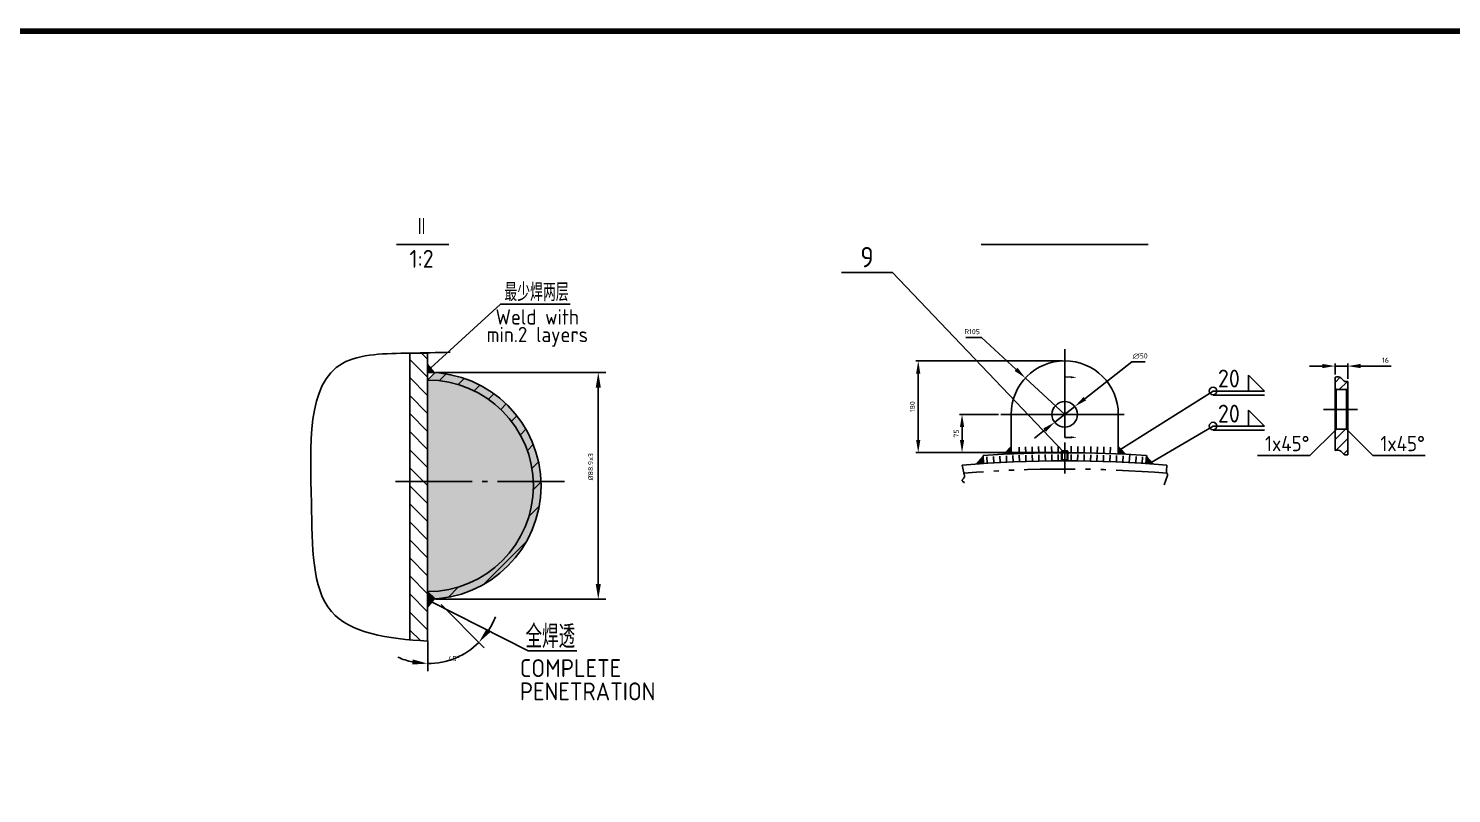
# Model space of a CAD drawing. Header units: millimetres. Extents: x 494 to 1457, y -714 to -33.
# Drawn here: x 943.2 to 1222.1, y -183.3 to -33.3 of the extents above; entities that cross this region are included whole.
import ezdxf
from ezdxf.enums import TextEntityAlignment as Align

# ---------------------------------------------------------------- set-up
doc = ezdxf.new("R2010")
doc.units = ezdxf.units.MM
for name, pattern in [('CENTER', [20, 15, -2, 1, -2]), ('DIVIDE', [18, 10, -2, 1, -2, 1, -2]), ('HIDDEN', [0.375, 0.25, -0.125])]:
    doc.linetypes.add(name, pattern=pattern)
doc.layers.get('0').update_dxf_attribs({"color": 4, "linetype": 'CONTINUOUS'})
doc.layers.get('Defpoints').update_dxf_attribs({"linetype": 'CONTINUOUS'})
for name, color, linetype in [('1', 7, 'CONTINUOUS'), ('2', 5, 'CONTINUOUS'), ('3', 1, 'CENTER'), ('4', 6, 'DIVIDE'), ('5', 3, 'HIDDEN'), ('pbz', 7, 'CONTINUOUS'), ('pm_bz', 7, 'CONTINUOUS'), ('实线', 1, 'CONTINUOUS')]:
    doc.layers.add(name, color=color, linetype=linetype)
doc.layers.add('标注', color=7, linetype='CONTINUOUS', lineweight=18)
doc.styles.add('ACISOTS', font='isocp.shx', dxfattribs={"height": 1, "bigfont": 'gbcbig.shx'})
doc.styles.add('HZ5', font='txt.shx', dxfattribs={"width": 0.75})
doc.dimstyles.new('5', dxfattribs={"dimtxt": 3.5, "dimasz": 2.5, "dimexe": 0.5, "dimexo": 0.5, "dimtad": 1, "dimdec": 0, "dimlfac": 5, "dimzin": 0, "dimdsep": 46, "dimtxsty": 'HZ5', "dimcen": 0, "dimadec": 0, "dimazin": 0, "dimtfac": 0.857143, "dimtdec": 0, "dimtmove": 0, "dimatfit": 0, "dimfxl": 0, "dimtvp": 1.5, "dimtolj": 1, "dimtzin": 0, "dimarcsym": 0})
doc.dimstyles.get("Standard").update_dxf_attribs({"dimtxt": 3.5, "dimasz": 0.18, "dimexe": 0.18, "dimexo": 0.0625, "dimgap": 0.1, "dimtad": 0, "dimtih": 1, "dimtoh": 1, "dimdec": 0, "dimzin": 0, "dimdsep": 46, "dimtxsty": 'HZ5', "dimcen": 0.09, "dimadec": 0, "dimazin": 0, "dimtfac": 1, "dimtdec": 0, "dimtofl": 0, "dimtmove": 2, "dimatfit": 3, "dimfxl": 0, "dimtolj": 1, "dimtzin": 0, "dimarcsym": 0})
doc.dimstyles.new('副本1', dxfattribs={"dimtxt": 3.5, "dimasz": 2.5, "dimexe": 0.5, "dimexo": 0.5, "dimtad": 1, "dimtih": 1, "dimtoh": 1, "dimdec": 0, "dimzin": 0, "dimdsep": 46, "dimtxsty": 'HZ5', "dimcen": 0, "dimadec": 0, "dimazin": 0, "dimtfac": 0.857143, "dimtdec": 0, "dimtmove": 0, "dimatfit": 0, "dimfxl": 0, "dimtvp": 1.5, "dimtolj": 1, "dimtzin": 0, "dimarcsym": 0})
doc.dimstyles.new('副本10', dxfattribs={"dimtxt": 3.5, "dimasz": 2.5, "dimexe": 0.5, "dimexo": 0.5, "dimtad": 1, "dimtih": 1, "dimtoh": 1, "dimdec": 0, "dimlfac": 10, "dimzin": 0, "dimdsep": 46, "dimtxsty": 'HZ5', "dimcen": 0, "dimadec": 0, "dimazin": 0, "dimtfac": 0.857143, "dimtdec": 0, "dimtmove": 0, "dimatfit": 0, "dimfxl": 0, "dimtvp": 1.5, "dimtolj": 1, "dimtzin": 0, "dimarcsym": 0})
doc.dimstyles.new('副本5', dxfattribs={"dimtxt": 3.5, "dimasz": 2.5, "dimexe": 0.5, "dimexo": 0.5, "dimtad": 1, "dimtih": 1, "dimtoh": 1, "dimdec": 0, "dimlfac": 5, "dimzin": 0, "dimdsep": 46, "dimtxsty": 'HZ5', "dimcen": 0, "dimadec": 0, "dimazin": 0, "dimtfac": 0.857143, "dimtdec": 0, "dimtmove": 0, "dimatfit": 0, "dimfxl": 0, "dimtvp": 1.5, "dimtolj": 1, "dimtzin": 0, "dimarcsym": 0})

# ---------------------------------------------------------------- blocks, each defined once
blk = doc.blocks.new('*D218')
at = {"layer": '1', "color": 0, "lineweight": -2, "transparency": 16777216}
for p, q in [((1145.81, -98.48), (1117.1, -98.48)), ((1117.6, -100.98), (1117.6, -113.98)), ((1145.81, -116.48), (1117.1, -116.48))]:
    blk.add_line(p, q, dxfattribs=at)
at = {"layer": '1', "color": 0, "transparency": 16777216}
for points in [[(1117.18, -100.98), (1118.01, -100.98), (1117.6, -98.48)], [(1117.18, -113.98), (1118.01, -113.98), (1117.6, -116.48)]]:
    blk.add_solid(points, dxfattribs=at)
at = {"layer": 'Defpoints', "color": 0, "transparency": 16777216}
for p in [(1146.31, -98.48), (1117.6, -116.48), (1146.31, -116.48)]:
    blk.add_point(p, dxfattribs=at)
at = {"layer": '1', "color": 0, "transparency": 16777216, "insert": (1116.47, -107.48), "char_height": 1, "attachment_point": 5, "rotation": 90, "style": 'ACISOTS'}
blk.add_mtext('\\A1;180', dxfattribs=at)
blk = doc.blocks.new('*D219')
at = {"layer": '1', "color": 0, "lineweight": -2, "transparency": 16777216}
for p, q in [((1133.31, -108.98), (1125.69, -108.98)), ((1126.19, -111.48), (1126.19, -113.98)), ((1145.81, -116.48), (1125.69, -116.48))]:
    blk.add_line(p, q, dxfattribs=at)
at = {"layer": '1', "color": 0, "transparency": 16777216}
for points in [[(1125.77, -111.48), (1126.6, -111.48), (1126.19, -108.98)], [(1125.77, -113.98), (1126.6, -113.98), (1126.19, -116.48)]]:
    blk.add_solid(points, dxfattribs=at)
at = {"layer": 'Defpoints', "color": 0, "transparency": 16777216}
for p in [(1133.81, -108.98), (1126.19, -116.48), (1146.31, -116.48)]:
    blk.add_point(p, dxfattribs=at)
at = {"layer": '1', "color": 0, "transparency": 16777216, "insert": (1125.06, -112.73), "char_height": 1, "attachment_point": 5, "rotation": 90, "style": 'ACISOTS'}
blk.add_mtext('\\A1;75', dxfattribs=at)
blk = doc.blocks.new('*D220')
at = {"layer": '1', "color": 0, "lineweight": -2, "transparency": 16777216}
for p, q in [((1130, -93.89), (1126.94, -93.89)), ((1136.77, -100.15), (1130, -93.89)), ((1146.31, -108.98), (1138.6, -101.85))]:
    blk.add_line(p, q, dxfattribs=at)
at = {"layer": '1', "color": 0, "transparency": 16777216}
blk.add_solid([(1137.05, -99.84), (1136.48, -100.46), (1138.6, -101.85)], dxfattribs=at)
at = {"layer": 'Defpoints', "color": 0, "transparency": 16777216}
for p in [(1138.6, -101.85), (1146.31, -108.98)]:
    blk.add_point(p, dxfattribs=at)
at = {"layer": '1', "color": 0, "transparency": 16777216, "insert": (1128.16, -92.76), "char_height": 1, "attachment_point": 5, "style": 'ACISOTS'}
blk.add_mtext('\\A1;R105', dxfattribs=at)
blk = doc.blocks.new('*D221')
at = {"layer": '1', "color": 0, "lineweight": -2, "transparency": 16777216}
for p, q in [((1150.24, -105.9), (1159.47, -98.67)), ((1159.47, -98.67), (1162.1, -98.67)), ((1144.34, -110.52), (1148.27, -107.44)), ((1142.37, -112.06), (1140.4, -113.61))]:
    blk.add_line(p, q, dxfattribs=at)
at = {"layer": '1', "color": 0, "transparency": 16777216}
for points in [[(1149.99, -105.57), (1150.5, -106.23), (1148.27, -107.44)], [(1142.11, -111.74), (1142.63, -112.39), (1144.34, -110.52)]]:
    blk.add_solid(points, dxfattribs=at)
at = {"layer": 'Defpoints', "color": 0, "transparency": 16777216}
for p in [(1148.27, -107.44), (1144.34, -110.52)]:
    blk.add_point(p, dxfattribs=at)
at = {"layer": '1', "color": 0, "transparency": 16777216, "insert": (1161.1, -97.55), "char_height": 1, "attachment_point": 5, "style": 'ACISOTS'}
blk.add_mtext('\\A1;∅50', dxfattribs=at)
blk = doc.blocks.new('*D222')
at = {"layer": 'Defpoints', "color": 0, "transparency": 16777216}
for p in [(1201.78, -99.51), (1199.28, -101.69), (1201.78, -102.52)]:
    blk.add_point(p, dxfattribs=at)
at = {"layer": 'pbz', "color": 0, "lineweight": -2, "transparency": 16777216}
for p, q in [((1196.78, -99.51), (1194.28, -99.51)), ((1199.28, -101.19), (1199.28, -99.01)), ((1199.28, -99.51), (1201.78, -99.51)), ((1201.78, -102.02), (1201.78, -99.01)), ((1204.28, -99.51), (1210.26, -99.51))]:
    blk.add_line(p, q, dxfattribs=at)
at = {"layer": 'pbz', "color": 0, "transparency": 16777216}
for points in [[(1196.78, -99.09), (1196.78, -99.92), (1199.28, -99.51)], [(1204.28, -99.09), (1204.28, -99.92), (1201.78, -99.51)]]:
    blk.add_solid(points, dxfattribs=at)
at = {"layer": 'pbz', "color": 0, "transparency": 16777216, "insert": (1209.16, -98.38), "char_height": 1, "attachment_point": 5, "style": 'ACISOTS'}
blk.add_mtext('\\A1;16', dxfattribs=at)
blk = doc.blocks.new('xhbzcir')
at = {"color": 0, "const_width": 0.5}
blk.add_lwpolyline([(-0.25, 0, 1), (0.25, 0, 1)], format="xyb", close=True, dxfattribs=at)
blk = doc.blocks.new('*D249')
at = {"color": 0, "lineweight": -2, "ltscale": 10, "transparency": 16777216}
for p, q in [((1022.97, -100.75), (1056.4, -100.75)), ((1054.9, -103.75), (1054.9, -142.2)), ((1022.97, -145.2), (1056.4, -145.2))]:
    blk.add_line(p, q, dxfattribs=at)
at = {"color": 0, "ltscale": 10, "transparency": 16777216}
for points in [[(1054.4, -103.75), (1055.4, -103.75), (1054.9, -100.75)], [(1054.4, -142.2), (1055.4, -142.2), (1054.9, -145.2)]]:
    blk.add_solid(points, dxfattribs=at)
at = {"layer": 'Defpoints', "color": 0, "ltscale": 10, "transparency": 16777216}
for p in [(1021.47, -100.75), (1021.47, -145.2), (1054.9, -145.2)]:
    blk.add_point(p, dxfattribs=at)
at = {"color": 0, "ltscale": 10, "transparency": 16777216, "insert": (1053.4, -119.22), "char_height": 1, "attachment_point": 5, "rotation": 90, "style": 'ACISOTS'}
blk.add_mtext('\\A1;%%c88.9x3', dxfattribs=at)
blk = doc.blocks.new('*D250')
at = {"color": 0, "lineweight": -2, "ltscale": 10, "transparency": 16777216}
for p, q in [((1024.08, -146.26), (1032.55, -154.73)), ((1021.47, -153.37), (1021.47, -159.32))]:
    blk.add_line(p, q, dxfattribs=at)
for start, end in [(327.1487, 339.2952), (270, 315.0022), (245.707, 257.8535)]:
    blk.add_arc((1021.47, -143.64), 14.18, start, end, dxfattribs=at)
at = {"color": 0, "ltscale": 10, "transparency": 16777216}
for points in [[(1033.76, -151.65), (1032.99, -151.02), (1031.49, -153.67)], [(1018.54, -157), (1018.43, -158), (1021.47, -157.82)]]:
    blk.add_solid(points, dxfattribs=at)
at = {"layer": 'Defpoints', "color": 0, "ltscale": 10, "transparency": 16777216}
for p in [(1021.47, -140.26), (1021.47, -143.64), (1023.02, -145.2), (1021.47, -151.87), (1028.55, -155.92)]:
    blk.add_point(p, dxfattribs=at)
at = {"color": 0, "ltscale": 10, "transparency": 16777216, "insert": (1026.64, -156.84), "char_height": 1, "attachment_point": 5, "style": 'ACISOTS'}
blk.add_mtext('\\A1;45°', dxfattribs=at)

msp = doc.modelspace()

# ---------------------------------------------------------------- hatches: boundary and pattern name
at = {"ltscale": 10}
h = msp.add_hatch(dxfattribs=at)
h.set_pattern_fill('ANSI31', color=256, scale=20, angle=90, style=0)
h.set_pattern_definition([(135, (-2361.0287, -1234.102), (-1.767767, -1.767767), [])])
h.paths.add_polyline_path([(1017.965, -122.16), (1021.465, -122.16), (1021.465, -96.973), (1017.965, -96.973)])
edge = h.paths.add_edge_path()
edge.add_line((1021.465, -153.415), (1021.465, -122.16))
edge.add_line((1021.465, -122.16), (1017.965, -122.16))
edge.add_line((1017.965, -122.16), (1017.965, -153.152))
edge.add_spline(control_points=[(1017.965, -153.152), (1019.111, -153.259), (1020.281, -153.343), (1021.465, -153.415)], knot_values=[88.261483, 88.261483, 88.261483, 88.261483, 91.315024, 91.315024, 91.315024, 91.315024], degree=3, periodic=0)
h = msp.add_hatch(dxfattribs=at)
h.set_pattern_fill('ANSI31', color=256, scale=25, style=0)
h.set_pattern_definition([(45, (-7239.4726, -3115.319), (-2.2097087, 2.2097087), [])])
h.paths.add_polyline_path([(1021.465, -100.751), (1021.465, -100.751), (1023.024, -102.31, -0.3923313), (1042.19, -122.976), (1043.69, -122.976, 0.4142136)])
h.paths.add_polyline_path([(1043.69, -122.976), (1042.19, -122.976, -0.3923315), (1023.024, -143.643), (1021.465, -145.201, 0.4142125)])
at = {"layer": '2'}
for points in [[(1021.465, -102.251), (1021.465, -145.201, 0.9678197), (1022.918, -100.799)], [(1022.918, -145.154, -0.0163528), (1021.465, -145.201), (1021.465, -143.701)]]:
    msp.add_hatch(color=256, dxfattribs=at).paths.add_polyline_path(points)
at = {"layer": 'pbz'}
h = msp.add_hatch(dxfattribs=at)
h.set_pattern_fill('ANSI31', color=256, scale=0.5, style=0)
h.set_pattern_definition([(45, (900.9113, -1326.043), (-1.122532, 1.122532), [])])
edge = h.paths.add_edge_path()
edge.add_line((1201.531, -104.114), (1201.781, -103.864))
edge.add_line((1201.781, -103.864), (1201.781, -102.516))
edge.add_spline(control_points=[(1201.781, -102.516), (1201.497, -102.58), (1200.986, -102.549), (1200.356, -101.556), (1199.711, -101.555), (1199.281, -101.691)], knot_values=[2.895064, 2.895064, 2.895064, 2.895064, 4.6356637, 6.3132124, 8.9222433, 8.9222433, 8.9222433, 8.9222433], degree=3, periodic=0)
edge.add_line((1199.281, -101.691), (1199.281, -103.864))
edge.add_line((1199.281, -103.864), (1199.531, -104.114))
edge.add_line((1199.531, -104.114), (1201.531, -104.114))
edge = h.paths.add_edge_path()
edge.add_line((1201.781, -112.114), (1201.531, -111.864))
edge.add_line((1201.531, -111.864), (1199.531, -111.864))
edge.add_line((1199.531, -111.864), (1199.281, -112.114))
edge.add_line((1199.281, -112.114), (1199.281, -116.068))
edge.add_spline(control_points=[(1199.281, -116.068), (1199.711, -115.931), (1200.356, -115.932), (1200.986, -116.925), (1201.497, -116.956), (1201.781, -116.893)], knot_values=[2.895064, 2.895064, 2.895064, 2.895064, 5.5040949, 7.1816436, 8.9222433, 8.9222433, 8.9222433, 8.9222433], degree=3, periodic=0)
edge.add_line((1201.781, -116.893), (1201.781, -112.114))

# ---------------------------------------------------------------- linework, layer by layer
at = {"ltscale": 10}
for p, q in [((1129.919, -75.682), (1162.686, -75.682)), ((1022.106, -99.884), (1035.732, -87.367)), ((1035.732, -87.367), (1049.383, -87.367)), ((1185.439, -104.399), (1182.314, -101.274)), ((1182.314, -101.274), (1182.314, -104.399)), ((1157.096, -115.902), (1175.373, -104.399)), ((1175.373, -104.399), (1185.439, -104.399)), ((1185.439, -111.275), (1182.314, -108.15)), ((1182.314, -108.15), (1182.314, -111.275)), ((1163.246, -118.425), (1175.373, -111.275)), ((1175.373, -111.275), (1185.439, -111.275))]:
    msp.add_line(p, q, dxfattribs=at)
at = {"color": 1, "lineweight": 0, "const_width": 1.058}
msp.add_lwpolyline([(494.737, -713.57), (1456.472, -713.57), (1456.472, -33.873), (494.737, -33.873), (494.737, -713.57)], close=True, dxfattribs=at)
at = {"ltscale": 10}
for centre in [(1175.373, -104.399), (1175.373, -111.275)]:
    msp.add_circle(centre, 0.752, dxfattribs=at)
msp.add_open_spline([(1025.847, -96.805), (1023.28, -96.866), (1016.367, -97.03), (997.308, -97.157), (999.063, -124.497), (998.581, -150.737), (1013.534, -152.937), (1021.465, -153.415)], degree=3, knots=[0, 0, 0, 0, 7.8833728, 21.2255334, 49.2450981, 70.8747153, 91.315024, 91.315024, 91.315024, 91.315024], dxfattribs=at)
at = {"layer": '1'}
for p, q in [((1015.369, -75.682), (1025.616, -75.682)), ((1146.305, -101.711), (1146.305, -103.711)), ((1146.305, -113.476), (1146.305, -111.476)), ((1147.505, -113.476), (1146.305, -113.476)), ((1134.208, -116.796), (1130.305, -117.008)), ((1134.924, -118.35), (1134.865, -117.101)), ((1136.188, -118.293), (1136.136, -117.045)), ((1137.394, -116.645), (1137.348, -115.396)), ((1137.452, -118.244), (1137.406, -116.995)), ((1138.666, -116.602), (1138.627, -115.352)), ((1138.716, -118.201), (1138.677, -116.951)), ((1139.939, -116.565), (1139.906, -115.315)), ((1139.981, -118.164), (1139.948, -116.915)), ((1141.212, -116.535), (1141.186, -115.285)), ((1141.246, -118.135), (1141.219, -116.885)), ((1142.485, -116.512), (1142.466, -115.262)), ((1142.51, -118.111), (1142.491, -116.862)), ((1143.759, -116.495), (1143.745, -115.245)), ((1143.775, -118.095), (1143.762, -116.845)), ((1145.032, -116.485), (1145.025, -115.235)), ((1145.04, -118.085), (1145.034, -116.835)), ((1147.57, -118.085), (1147.577, -116.835)), ((1147.579, -116.485), (1147.585, -115.235)), ((1148.835, -118.095), (1148.848, -116.845)), ((1148.852, -116.495), (1148.865, -115.245)), ((1150.1, -118.111), (1150.12, -116.862)), ((1150.125, -116.512), (1150.145, -115.262)), ((1151.365, -118.135), (1151.391, -116.885)), ((1151.398, -116.535), (1151.425, -115.285)), ((1152.63, -118.164), (1152.662, -116.915)), ((1152.672, -116.565), (1152.704, -115.315)), ((1153.894, -118.201), (1153.933, -116.951)), ((1153.944, -116.602), (1153.984, -115.352)), ((1155.158, -118.244), (1155.204, -116.995)), ((1155.217, -116.645), (1155.263, -115.396)), ((1156.422, -118.293), (1156.475, -117.045)), ((1157.686, -118.35), (1157.745, -117.101)), ((1158.95, -118.413), (1159.033, -116.815)), ((1162.305, -117.008), (1162.696, -118.432)), ((1131.135, -118.558), (1131.057, -117.311)), ((1132.398, -118.482), (1132.326, -117.234)), ((1133.661, -118.413), (1133.596, -117.164)), ((1160.213, -118.482), (1160.285, -117.234)), ((1161.475, -118.558), (1161.554, -117.311)), ((1022.212, -145.731), (1041.129, -155.327)), ((1041.129, -155.327), (1050.671, -155.327))]:
    msp.add_line(p, q, dxfattribs=at)
at = {"layer": '1', "ltscale": 150}
for p in [(1143.805, -108.982), (1148.805, -108.982)]:
    msp.add_point(p, dxfattribs=at)
at = {"layer": '1'}
for points in [[(1128.814, -118.71), (1130.411, -118.605), (1130.305, -117.008)], [(1134.208, -116.796), (1135.805, -115.109), (1135.805, -116.708)], [(1158.403, -116.796), (1156.805, -115.109), (1156.805, -116.708)], [(1163.797, -118.71), (1162.2, -118.605), (1162.305, -117.008)]]:
    msp.add_solid(points, dxfattribs=at)
at = {"layer": '2'}
for p, q in [((1199.281, -101.691), (1199.281, -116.068)), ((1201.781, -102.516), (1201.781, -116.893)), ((1199.531, -104.114), (1199.281, -103.864)), ((1199.531, -104.114), (1199.531, -111.864)), ((1199.531, -104.114), (1201.531, -104.114)), ((1201.531, -104.114), (1201.781, -103.864)), ((1201.531, -104.114), (1201.531, -111.864)), ((1135.805, -116.708), (1135.805, -108.982)), ((1156.805, -116.709), (1156.805, -108.982)), ((1199.531, -111.864), (1199.281, -112.114)), ((1199.531, -111.864), (1201.531, -111.864)), ((1201.531, -111.864), (1201.781, -112.114)), ((1130.411, -118.605), (1130.305, -117.008)), ((1162.2, -118.605), (1162.305, -117.008))]:
    msp.add_line(p, q, dxfattribs=at)
msp.add_circle((1146.305, -108.982), 2.5, dxfattribs=at)
for centre, radius, start, end in [((1146.305, -108.982), 10.5, 0, 180), ((1146.305, -359.682), 243.2, 86.22782, 93.77218), ((1146.305, -359.682), 241.6, 85.24887, 94.76835)]:
    msp.add_arc(centre, radius, start, end, dxfattribs=at)
at = {"layer": '3', "ltscale": 200}
for p, q in [((1146.305, -112.044), (1146.305, -96.169)), ((1133.814, -108.982), (1157.943, -108.982)), ((1146.305, -120.596), (1146.305, -114.494))]:
    msp.add_line(p, q, dxfattribs=at)
at = {"layer": '3', "ltscale": 2}
for p, q in [((1175.373, -105.209), (1185.439, -105.209)), ((1175.373, -112.085), (1185.439, -112.085))]:
    msp.add_line(p, q, dxfattribs=at)
at = {"layer": '3'}
for p, q in [((1197.034, -107.989), (1203.659, -107.989)), ((1015.176, -122.16), (1048.269, -122.16))]:
    msp.add_line(p, q, dxfattribs=at)
at = {"layer": '4'}
for points in [[(1126.222, -118.918), (1126.67, -121.047), (1126.675, -121.088), (1126.675, -121.115), (1126.666, -121.171), (1126.659, -121.199), (1126.637, -121.256), (1126.609, -121.313), (1126.586, -121.352), (1126.535, -121.429), (1126.45, -121.543), (1126.336, -121.691), (1126.287, -121.761), (1126.247, -121.829), (1126.232, -121.861), (1126.215, -121.908), (1126.209, -121.947), (1126.208, -121.966), (1126.212, -121.993), (1126.222, -122.019), (1126.228, -122.032), (1126.247, -122.056), (1126.258, -122.067), (1126.278, -122.084), (1126.693, -122.38)], [(1166.317, -118.912), (1166.234, -120.106), (1166.233, -120.139), (1166.239, -120.205), (1166.254, -120.27), (1166.267, -120.313), (1166.301, -120.4), (1166.34, -120.486), (1166.392, -120.6), (1166.415, -120.657), (1166.443, -120.742), (1166.452, -120.784), (1166.459, -120.84), (1166.459, -120.867), (1166.456, -120.909), (1166.447, -120.95), (1166.44, -120.971), (1165.781, -122.783)]]:
    msp.add_lwpolyline(points, dxfattribs=at)
msp.add_arc((1146.305, -359.682), 240, 85.20769, 94.72067, dxfattribs=at)
at = {"layer": '5', "ltscale": 8}
for p, q in [((1145.792, -116.093), (1145.702, -116.183)), ((1146.202, -116.183), (1145.702, -116.183)), ((1145.702, -116.183), (1145.702, -117.893)), ((1146.202, -116.093), (1145.792, -116.093)), ((1145.792, -116.093), (1145.792, -117.983)), ((1146.202, -116.493), (1146.202, -116.093)), ((1146.402, -116.493), (1146.202, -116.493)), ((1146.402, -116.093), (1146.402, -116.493)), ((1146.812, -116.093), (1146.402, -116.093)), ((1146.902, -116.183), (1146.402, -116.183)), ((1146.812, -116.093), (1146.902, -116.183)), ((1146.812, -116.093), (1146.812, -117.983)), ((1146.902, -117.893), (1146.902, -116.183)), ((1145.702, -117.893), (1146.902, -117.893)), ((1145.702, -117.893), (1145.902, -118.093)), ((1146.812, -117.983), (1145.792, -117.983)), ((1145.902, -118.093), (1146.702, -118.093)), ((1146.902, -117.893), (1146.702, -118.093))]:
    msp.add_line(p, q, dxfattribs=at)
at = {"layer": 'pbz'}
for p, q in [((1112.563, -81.158), (1102.563, -81.158)), ((1146.073, -116.308), (1112.563, -81.158)), ((1199.281, -112.114), (1194.355, -117.039)), ((1201.781, -112.114), (1206.706, -117.039)), ((1194.355, -117.039), (1184.091, -117.039)), ((1216.97, -117.039), (1206.706, -117.039))]:
    msp.add_line(p, q, dxfattribs=at)
for points in [[(1199.281, -101.691), (1199.711, -101.555), (1200.356, -101.556), (1200.986, -102.549), (1201.497, -102.58), (1201.781, -102.516)], [(1199.281, -116.068), (1199.711, -115.931), (1200.356, -115.932), (1200.986, -116.925), (1201.497, -116.956), (1201.781, -116.893)]]:
    msp.add_open_spline(points, degree=3, knots=[2.895064, 2.895064, 2.895064, 2.895064, 5.5040949, 7.1816436, 8.9222433, 8.9222433, 8.9222433, 8.9222433], dxfattribs=at)
at = {"layer": '实线', "ltscale": 10}
for p, q in [((1021.465, -102.251), (1022.918, -100.799)), ((1021.465, -143.701), (1022.918, -145.154))]:
    msp.add_line(p, q, dxfattribs=at)
msp.add_lwpolyline([(1017.965, -153.152), (1017.965, -96.973), (1021.465, -96.973), (1021.465, -153.415)], dxfattribs=at)
for radius, start, end in [(22.225, 270, 90), (20.725, 270.00006, 89.99994)]:
    msp.add_arc((1021.465, -122.976), radius, start, end, dxfattribs=at)
for points in [[(1022.964, -100.802), (1021.465, -100.751), (1021.465, -98.982)], [(1022.964, -145.151), (1021.465, -145.201), (1021.465, -146.97)]]:
    msp.add_solid(points, dxfattribs=at)
at = {"layer": '标注', "ltscale": 10}
msp.add_line((1147.505, -101.711), (1146.305, -101.711), dxfattribs=at)
for points in [[(1147.505, -101.511), (1147.505, -101.911), (1148.705, -101.711)], [(1147.505, -113.676), (1147.505, -113.276), (1148.705, -113.476)]]:
    msp.add_solid(points, dxfattribs=at)

# ---------------------------------------------------------------- block references
at = {"layer": '5', "ltscale": 8, "xscale": 0.01, "yscale": 0.01, "zscale": 0.01}
msp.add_blockref('xhbzcir', (1145.97, -116.319), dxfattribs=at)

# ---------------------------------------------------------------- texts
at = {"style": 'ACISOTS'}
for p in [(1176.324, -103.701), (1176.324, -110.577)]:
    msp.add_text('20', height=3.5, dxfattribs=at).set_placement(p)
at = {"linetype": 'ByBlock', "ltscale": 10, "style": 'ACISOTS'}
for s, p in [('COMPLETE', (1039.52, -160.456)), ('PENETRATION', (1039.52, -165.016))]:
    msp.add_text(s, height=3.5, rotation=360, dxfattribs=at).set_placement(p)
at = {"ltscale": 10, "insert": (1042.791, -85.055), "char_height": 3.5, "attachment_point": 5, "style": 'ACISOTS'}
msp.add_mtext('最少焊两层', dxfattribs=at)
at = {"layer": '1', "style": 'ACISOTS'}
for s, p in [('Ⅱ', (1020.27, -73.931)), ('1:2', (1020.27, -80.244))]:
    msp.add_text(s, height=3.5, dxfattribs=at).set_placement(p, align=Align.CENTER)
msp.add_text('全焊透', height=4.5, dxfattribs=at).set_placement((1040.642, -154.768))
at = {"layer": 'pbz', "style": 'ACISOTS'}
for p in [(1185.563, -116.193), (1208.178, -116.193)]:
    msp.add_text('1x45%%D', height=3, dxfattribs=at).set_placement(p)
at = {"layer": 'pm_bz', "color": 0, "style": 'ACISOTS'}
msp.add_text('9', height=4, dxfattribs=at).set_placement((1107.563, -80.158), align=Align.CENTER)
at = {"layer": '标注', "ltscale": 10, "char_height": 3, "attachment_point": 5, "style": 'ACISOTS'}
for s, insert in [('Weld with', (1042.95, -89.878)), ('min.2 layers', (1042.95, -93.777))]:
    msp.add_mtext(s, dxfattribs=dict(at, insert=insert))

# ---------------------------------------------------------------- dimensions: what is measured, and where the dimension line sits
at = {"ltscale": 10}
dim = msp.add_linear_dim(base=(1054.899, -145.201), p1=(1021.465, -100.751), p2=(1021.465, -145.201), angle=90, text='%%c88.9x3', dimstyle='Standard', override={"dimasz": 3, "dimexe": 1.5, "dimexo": 1.5, "dimgap": 1, "dimtad": 1, "dimtih": 0, "dimtoh": 0, "dimlfac": 2, "dimtxsty": 'ACISOTS', "dimcen": 1, "dimtofl": 1, "dimtmove": 0}, dxfattribs=at)
dim.commit()
dim.dimension.update_dxf_attribs({"geometry": '*D249', "text_midpoint": (1054.899, -119.215), "dimtype": 160})
dim = msp.add_angular_dim_2l(base=(1028.554, -155.92), line1=((1021.465, -143.642), (1023.024, -145.2)), line2=((1021.465, -140.256), (1021.465, -151.867)), dimstyle='Standard', override={"dimasz": 3, "dimexe": 1.5, "dimexo": 1.5, "dimgap": 1, "dimtad": 1, "dimlfac": 5, "dimtxsty": 'ACISOTS', "dimcen": 1, "dimtofl": 1, "dimtmove": 0}, dxfattribs=at)
dim.commit()
dim.dimension.update_dxf_attribs({"geometry": '*D250', "text_midpoint": (1026.638, -156.842), "dimtype": 162})
at = {"layer": '1'}
dim = msp.add_radius_dim(center=(1146.305, -108.982), mpoint=(1138.601, -101.848), text='R105', dimstyle='副本5', override={"dimtxsty": 'ACISOTS'}, dxfattribs=at)
dim.commit()
dim.dimension.update_dxf_attribs({"geometry": '*D220', "text_midpoint": (1128.156, -93.886), "dimtype": 164})
dim = msp.add_diameter_dim_2p(p1=(1144.337, -110.523), p2=(1148.274, -107.44), dimstyle='副本10', override={"dimtxsty": 'ACISOTS'}, dxfattribs=at)
dim.commit()
dim.dimension.update_dxf_attribs({"geometry": '*D221', "text_midpoint": (1161.099, -98.671), "dimtype": 163})
for base, p1, text, picture, middle in [((1117.598, -116.482), (1146.305, -98.482), '180', '*D218', (1116.473, -107.482)), ((1126.187, -116.482), (1133.814, -108.982), '75', '*D219', (1125.062, -112.732))]:
    dim = msp.add_linear_dim(base=base, p1=p1, p2=(1146.305, -116.482), angle=270, text=text, dimstyle='5', override={"dimtxsty": 'ACISOTS'}, dxfattribs=at)
    dim.commit()
    dim.dimension.update_dxf_attribs({"geometry": picture, "text_midpoint": middle})
at = {"layer": 'pbz'}
dim = msp.add_linear_dim(base=(1201.781, -99.507), p1=(1199.281, -101.691), p2=(1201.781, -102.516), text='16', dimstyle='副本1', override={"dimlfac": 2, "dimtxsty": 'ACISOTS'}, dxfattribs=at)
dim.commit()
dim.dimension.update_dxf_attribs({"geometry": '*D222', "text_midpoint": (1209.156, -99.507), "dimtype": 160})

doc.saveas('drawing.dxf')
